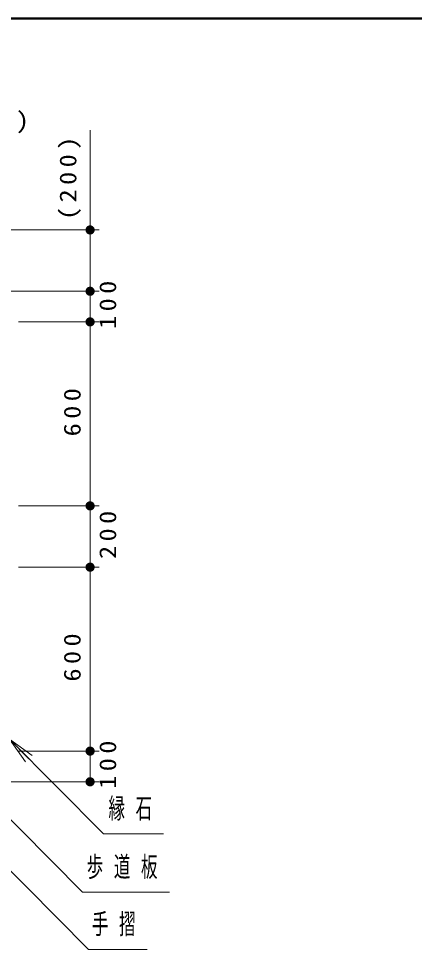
# Model space of a CAD drawing. Units: millimetres on the paper, scale 1:30. Extents: x -365 to 0, y -19 to 257.
# Drawn here: x -209 to -166, y 155.8 to 257 of the extents above; entities that cross this region are included whole.
import ezdxf

# ---------------------------------------------------------------- set-up
doc = ezdxf.new("R2010")
doc.units = ezdxf.units.MM
doc.layers.add('LY_1', color=7, linetype='Continuous', lineweight=13)
doc.layers.add('LY_2', color=7, linetype='Continuous', lineweight=13)
doc.styles.add('ＭＳ ゴシック', font='')
doc.styles.get('ＭＳ ゴシック').set_extended_font_data('MS Gothic')

# ---------------------------------------------------------------- blocks, each defined once
blk = doc.blocks.new('filled_dot')
at = {"color": 0, "linetype": 'Continuous', "lineweight": -2, "const_width": 1.25}
blk.add_lwpolyline([(-0.625, 0, 1), (0.625, 0, 1)], format="xyb", close=True, dxfattribs=at)

msp = doc.modelspace()

# ---------------------------------------------------------------- linework, layer by layer
at = {"layer": 'LY_1'}
for p, q in [((-201.259, 244.866), (-201.259, 227.35)), ((-211.183, 234.017), (-200.259, 234.017)), ((-212.356, 227.35), (-200.259, 227.35)), ((-212.356, 227.35), (-200.259, 227.35)), ((-201.259, 227.35), (-201.259, 224.017)), ((-209.023, 224.017), (-200.259, 224.017)), ((-201.259, 224.017), (-201.259, 204.01)), ((-209.023, 204.01), (-200.259, 204.01)), ((-209.023, 204.01), (-200.259, 204.01)), ((-201.259, 204.01), (-201.259, 197.344)), ((-209.023, 197.344), (-200.259, 197.344)), ((-209.023, 197.344), (-200.259, 197.344)), ((-201.259, 197.344), (-201.259, 177.344)), ((-208.26, 176.159), (-210.023, 178.637)), ((-210.023, 178.637), (-207.552, 176.864)), ((-210.023, 178.637), (-207.906, 176.512)), ((-209.023, 177.344), (-200.259, 177.344)), ((-201.259, 177.344), (-201.259, 174.004)), ((-212.356, 174.004), (-200.259, 174.004))]:
    msp.add_line(p, q, dxfattribs=at)
for points in [[(-219.122, 179.178), (-202.091, 161.993), (-192.633, 161.993)], [(-210.023, 178.637), (-199.79, 168.361), (-193.266, 168.361)], [(-215.023, 169.482), (-201.422, 155.78), (-195.061, 155.78)]]:
    msp.add_lwpolyline(points, dxfattribs=at)
at = {"layer": 'LY_2', "lineweight": 50}
msp.add_line((0, 257), (-365, 257), dxfattribs=at)

# ---------------------------------------------------------------- block references
at = {"layer": 'LY_1', "xscale": 0.4, "yscale": 0.4}
for p, rotation in [((-201.259, 234.017), 270), ((-201.259, 227.35), 270), ((-201.259, 227.35), 90), ((-201.259, 224.017), 90), ((-201.259, 224.017), 270), ((-201.259, 204.01), 90), ((-201.259, 204.01), 270), ((-201.259, 197.344), 270), ((-201.259, 197.344), 90), ((-201.259, 177.344), 90), ((-201.259, 177.344), 270), ((-201.259, 174.004), 90)]:
    msp.add_blockref('filled_dot', p, dxfattribs=dict(at, rotation=rotation))

# ---------------------------------------------------------------- texts
at = {"layer": 'LY_1', "style": 'ＭＳ ゴシック'}
for s, insert, char_height, attachment_point in [('\\T1.33;\\W1.15;(215)', (-212.189, 244.524), 1.833, 8), ('\\T1.64;\\W0.6;縁石', (-199.266, 171.011), 2.199, 4), ('\\T1.64;\\W0.6;歩道板', (-201.633, 164.643), 2.199, 4), ('\\T1.64;\\W0.6;手摺', (-201.061, 158.43), 2.199, 4)]:
    msp.add_mtext(s, dxfattribs=dict(at, insert=insert, char_height=char_height, attachment_point=attachment_point))
at = {"layer": 'LY_1', "char_height": 1.833, "rotation": 90, "style": 'ＭＳ ゴシック'}
for s, insert, attachment_point in [('\\T1.33;\\W1.15;(200)', (-202.259, 239.866), 8), ('\\T1.33;\\W1.15;100', (-200.259, 226.112), 2), ('\\T1.33;\\W1.15;600', (-202.259, 214.43), 8), ('\\T1.33;\\W1.15;200', (-200.259, 201.094), 2), ('\\T1.33;\\W1.15;600', (-202.259, 187.76), 8), ('\\T1.33;\\W1.15;100', (-200.259, 176.102), 2)]:
    msp.add_mtext(s, dxfattribs=dict(at, insert=insert, attachment_point=attachment_point))

doc.saveas('drawing.dxf')
